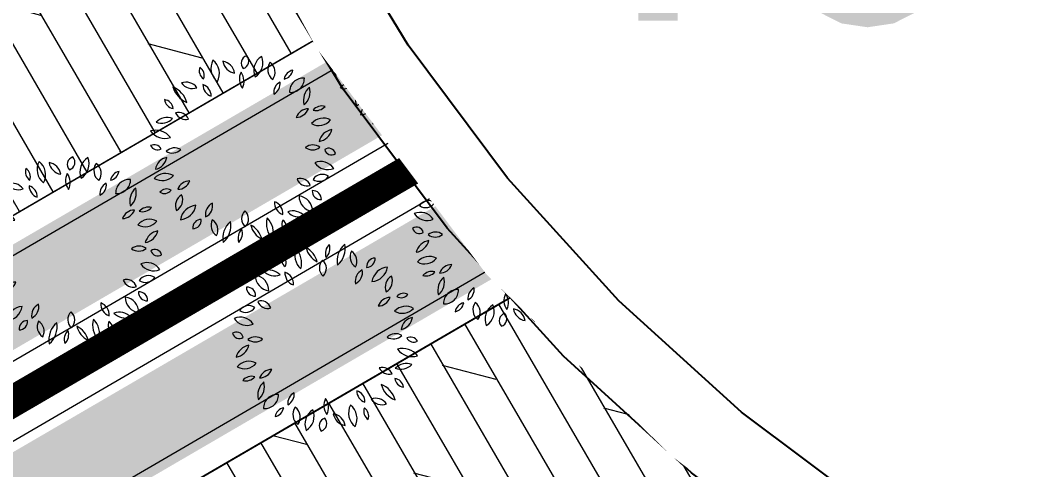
# Model space of a CAD drawing. Header units: millimetres. Extents: x 567980 to 569372, y 2065777 to 2066674.
# Drawn here: x 568850.425 to 568853.655, y 2066271.743 to 2066273.169 of the extents above; entities that cross this region are included whole.
import ezdxf
from ezdxf.enums import TextEntityAlignment as Align
from ezdxf.xclip import XClip

# ---------------------------------------------------------------- set-up
doc = ezdxf.new("R2010")
doc.units = ezdxf.units.MM
doc.linetypes.add('CENTER', pattern=[3, 1.5, -0.5, 0.5, -0.5])
doc.linetypes.add('DOT', pattern=[0.25, 0, -0.25])
for name, color, linetype, lineweight in [('boDnv', 54, 'Continuous', 25), ('E- RANH GIOI', 1, 'CENTER', 13), ('E- THAY', 9, 'Continuous', 20), ('E-Manh', 251, 'Continuous', 13), ('i_Cay', 114, 'Continuous', 13), ('i_Hatch', 250, 'Continuous', 13), ('LD-THAY', 9, 'Continuous', 13)]:
    doc.layers.add(name, color=color, linetype=linetype, lineweight=lineweight)
for name, color, linetype in [('ChiaLo', 128, 'CENTER'), ('ghi_chu', 7, 'Continuous'), ('loKBT', 42, 'Continuous'), ('text', 7, 'Continuous')]:
    doc.layers.add(name, color=color, linetype=linetype)
doc.styles.add('avh', font='')
doc.styles.get('avh').set_extended_font_data('.VnAvantH')

# ---------------------------------------------------------------- blocks, each defined once
blk = doc.blocks.new('NEN')
at = {"layer": 'ChiaLo', "ltscale": 5}
blk.add_lwpolyline([(103.1771616763435, -128.6780682008248), (226.594051630469, -56.87454356462695)], dxfattribs=at)
at = {"layer": 'loKBT'}
for points in [[(149.4128986072028, -78.63967247726396), (138.6084429414477, -84.92566784494556), (148.6660355299246, -102.2127969104331), (159.4704911959125, -95.92680154251866)], [(159.4704911960289, -95.92680154228583), (148.666035530041, -102.2127969104331), (158.7236281190999, -119.4999259759206), (169.5280837846221, -113.2139306080062)]]:
    blk.add_lwpolyline(points, close=True, dxfattribs=at)
blk = doc.blocks.new('mb-cay40')
at = {"color": 0, "linetype": 'ByBlock'}
for centre, radius, start, end in [((-136.2343589076481, 736.8957466763095), 62.92479999999998, 125.4093320002077, 202.7100880001333), ((-230.740058907686, 763.8882466762698), 62.92479999999998, 305.4093320002077, 22.71008800013334), ((16.26654109236551, 684.2603466763248), 136.5301, 133.811686000385, 194.307733999988), ((-210.5471589076042, 749.0423466762695), 136.5301, 313.811686000385, 14.30773399998799), ((-426.9131589077006, 693.7752466762759), 54.12369999999999, 146.8150690002197, 244.0193430003837), ((-495.9196589076018, 674.7454466763011), 54.12369999999999, 326.8150690002197, 64.01934300038363), ((-299.5701589075907, 710.3054466762878), 100.1777, 149.4737229998766, 231.7585850006217), ((-447.8704589076224, 682.5084466762783), 100.1777, 329.4737229998766, 51.75858500062168), ((-230.6878589075932, 779.3904466762833), 98.06469999999999, 192.3059549999538, 259.6848969996826), ((-344.058958907699, 662.0099466762913), 98.06469999999999, 12.30595499995376, 79.68489699968265), ((112.6560410923557, 711.3373466763078), 137.2196, 163.4642290000644, 212.7905639999698), ((-134.2428589076444, 676.0780466762808), 137.2196, 343.4642290000643, 32.79056399996983), ((-147.5025589076395, 637.821246676278), 79.6564, 145.524785000142, 220.8327340004014), ((-273.4387589076068, 630.8271466763035), 79.6564, 325.524785000142, 40.83273400040141), ((138.3718410924193, 615.5002466762926), 80.63699999999999, 104.100357000399, 168.4650159999594), ((39.71864109238959, 709.8323466762886), 80.63699999999999, 284.100357000399, 348.4650159999595), ((-541.5223589077068, 596.8183466762894), 98.14920000000001, 183.3189289998474, 263.1903650005937), ((-651.1445589076611, 493.6793466763265), 98.14920000000001, 3.318928999847402, 83.19036500059372), ((-554.1702589076594, 555.716446676277), 69.85239999999999, 25.45365099951863, 116.6851969996846), ((-522.4680589076888, 648.1498466762605), 69.85239999999999, 205.4536509995186, 296.6851969996846), ((-390.4405589076341, 597.053746676309), 66.85079999999999, 168.8066020001733, 257.6390980002616), ((-470.3303589076386, 544.7297466762902), 66.85079999999999, 348.8066020001733, 77.63909800026163), ((48.89724109234521, 562.139746676261), 68.7981, 103.8913859995158, 198.9039470000852), ((-32.70725890767062, 606.6362466762985), 68.7981, 283.8913859995158, 18.90394700008519), ((230.3510410923918, 506.037146676299), 141.3623, 100.3005049996434, 160.4476489999013), ((71.86314109229716, 692.4305466762962), 141.3623, 280.3005049996434, 340.4476489999013), ((259.9547410923115, 520.9738466762719), 76.85969999999999, 122.5817349996012, 207.1799879998302), ((150.1931410923426, 550.6291466762632), 76.85969999999999, 302.5817349996012, 27.17998799983019), ((-653.7485589076532, 502.9852466762604), 44.2471, 163.4933459999228, 274.4697339999847), ((-692.7238589076442, 471.4445466763245), 44.2471, 343.4933459999227, 94.46973399998471), ((299.7197410923836, 426.0202466763112), 53.529, 59.98145400028278, 155.6675900001146), ((277.7252410923538, 494.4245466762877), 53.529, 239.9814540002828, 335.6675900001146), ((-680.1407589076553, 301.4285466763176), 101.6635, 69.72013800080484, 135.6489100005381), ((-717.600058907643, 467.8581466763062), 101.6635, 249.7201380008048, 315.6489100005381), ((-620.4297589075868, 356.9077466762828), 75.7726, 22.57230600034306, 98.33354300080866), ((-561.4437589076697, 460.9655466763143), 75.7726, 202.5723060003431, 278.3335430008087), ((213.0515410923108, 368.6593466762861), 79.60759999999999, 86.02821900006174, 161.3697619999351), ((143.1294410924311, 473.5071466763002), 79.60759999999999, 266.0282190000617, 341.3697619999351), ((319.9207410923555, 283.5921466762593), 110.2473, 64.73526299980486, 140.5781150000674), ((281.8093410923029, 453.3035466762885), 110.2473, 244.7352629998049, 320.5781150000673), ((-694.8229589076363, 365.1617466763128), 95.9612, 210.9482359996829, 290.5783940005535), ((-743.3930589076772, 225.974346676303), 95.9612, 30.9482359996829, 110.5783940005535), ((359.2284410923021, 242.1056466762602), 79.1061, 90.25287400078554, 173.52208300028), ((280.2783410924312, 330.1357466762784), 79.1061, 270.2528740007856, 353.5220830002799), ((-736.4670589076995, 276.7996466763216), 75.60229999999999, 224.257649999822, 288.5926610007619), ((-766.5091589076037, 152.3813466762949), 75.60229999999999, 44.25764999982202, 108.5926610007619), ((-637.6392589076131, 118.6108466762598), 83.90719999999999, 60.50948499968955, 129.291989999972), ((231.9157410923508, 266.539646676305), 78.02799999999999, 238.8747640006676, 311.2135240002623), ((242.9923410922929, 141.0472466762949), 78.02799999999999, 58.87476400066763, 131.2135240002623), ((344.0384410923289, 142.0358466763282), 53.57989999999999, 28.1981360000389, 112.1917869993301), ((-659.0736589076696, 39.63904667626048), 110.8102, 100.8761589997203, 165.4479130002026), ((-787.2373589075869, 176.3009466762742), 110.8102, 280.8761589997204, 345.4479130002026), ((-649.4696589076193, 256.585046676264), 83.90719999999999, 240.5094849996896, 309.291989999972), ((371.0219410923892, 216.9645466762668), 53.57989999999999, 208.1981360000389, 292.1917869993301), ((349.6776410924213, 166.3968466762817), 97.6447, 209.1951970002367, 286.7189010004093), ((292.527541092335, 25.24994667626743), 97.6447, 29.19519700023669, 106.7189010004093), ((-716.1905589076923, 74.23634667632723), 87.35799999999999, 234.9744629993681, 331.3792250002423), ((-689.6452589076944, -39.14615332373069), 87.35799999999999, 54.97446299936808, 151.3792250002424), ((208.0612410923932, 37.25554667630786), 77.31559999999999, 208.8071649999463, 283.9198800002828), ((158.9131410923146, -75.04515332368464), 77.31559999999999, 28.80716499994626, 103.9198800002828), ((313.8222410924209, -58.64165332372795), 90.3688, 71.37116600059133, 141.7535400000561), ((271.7177410924342, 82.93484667628945), 90.3688, 251.3711660005913, 321.7535400000561), ((-674.8470589076169, -123.2118533237299), 70.02329999999999, 71.8192460004174, 140.0817599994504), ((-706.7037589076499, -11.75075332372944), 70.02329999999999, 251.8192460004175, 320.0817599994504), ((-551.4629589076503, -83.00365332367801), 74.9971, 87.17243399982254, 157.2364690000009), ((-616.9188589076803, 20.92074667628185), 74.9971, 267.1724339998225, 337.2364690000009), ((-557.1729589076713, -163.3047533236968), 77.98479999999999, 113.475291999382, 203.4559599999777), ((-659.7790589075885, -122.8160533237024), 77.98479999999999, 293.475291999382, 23.45595999997768), ((274.5892410923552, -86.62635332370701), 116.145, 186.5486859998972, 256.8911319994462), ((132.8601410923875, -212.990753323691), 116.145, 6.548685999897183, 76.89113199944619), ((296.2157410923683, -68.1395533237228), 50.671, 179.2557220000184, 267.628659000778), ((243.4524410924059, -118.1089533236882), 50.671, 359.2557220000184, 87.62865900077804), ((-604.7676589076873, -147.1679533237184), 106.605, 271.6327640008068, 352.0267889999677), ((-496.1556589076645, -268.5169533236767), 106.605, 91.63276400080674, 172.0267889999677), ((-341.8780589076923, -220.9033533237016), 95.91319999999999, 122.8873139993626, 186.7253339999508), ((-489.2111589075648, -151.593553323728), 95.91319999999999, 302.8873139993626, 6.725333999950768), ((69.87894109232002, -150.8368533236935), 70.3103, 173.6499809998805, 254.6514450005405), ((-18.61045890764217, -210.8629533236744), 70.3103, 353.6499809998805, 74.65144500054049), ((113.3978410923155, -289.9039533237083), 96.71849999999999, 38.69621399990353, 106.2415449999098), ((-472.8800589076418, -293.5357533236747), 49.2563, 76.54190599947391, 193.4774260002929), ((-509.3162589076674, -257.1117533236902), 49.2563, 256.541905999474, 13.4774260002929), ((-314.2852589076501, -280.7871533237339), 91.05040000000001, 159.1169869998805, 230.3606240003511), ((-457.4404589076003, -318.4468533237086), 91.05040000000001, 339.1169869998805, 50.36062400035106), ((-220.1570589075855, -348.4649533237389), 108.6658, 122.1169890002436, 201.7275269999994), ((-378.8747589077102, -296.6562533236793), 108.6658, 302.1169890002436, 21.72752699999944), ((-132.5331589076959, -236.0941533236837), 75.353, 148.7876610002004, 221.5977110001933), ((-253.3297589076974, -247.0719533237279), 75.353, 328.7876610002005, 41.59771100019329), ((99.92604109243257, -278.0229533236925), 148.0051, 165.2071100000012, 218.3217489999558), ((-159.2895589076797, -332.0080533237124), 148.0051, 345.2071100000012, 38.32174899995582), ((110.3971410924278, -276.4030533237237), 64.3426, 156.7754189998254, 231.2879720002375), ((11.02814109236351, -301.2369533236779), 64.3426, 336.7754189998254, 51.28797200023745), ((161.8329410923761, -136.5778533236808), 96.71849999999999, 218.6962139999035, 286.2415449999098), ((-170.4776589077082, -363.9031533237066), 62.5472, 129.7475050000398, 206.070901000292), ((-266.6537589076324, -343.3009533236764), 62.5472, 309.7475050000398, 26.07090100029198), ((-159.7919589076482, -372.2426533237012), 84.6027, 5.31956000003229, 80.41896799967047), ((-61.47215890765074, -280.976453323703), 84.6027, 185.3195600000323, 260.4189679996705)]:
    blk.add_arc(centre, radius, start, end, dxfattribs=at)
blk = doc.blocks.new('SAN VUON BT A-BT1')
at = {"layer": 'i_Hatch', "true_color": 0x46cb3a, "transparency": 33554687}
h = blk.add_hatch(dxfattribs=at)
h.set_pattern_fill('CROSS', color=95, scale=300, double=1)
h.set_pattern_definition([(0, (2832.471804052591, -202892.1308809184), (75, 75), [37.5, -112.5]), (90, (2851.221804052591, -202910.8808809183), (-74.99999999999999, 75), [37.5, -112.5])])
h.paths.add_polyline_path([(7163776.864386948, 841296.910365944), (7151496.864386948, 841296.910365944), (7151496.864386948, 841006.910365944), (7163486.864386948, 841006.910365944), (7163486.864386948, 821856.910365944), (7163776.864386948, 821856.910365944)])
h.paths.add_polyline_path([(7158157.283433403, 822152.3777757367), (7151786.864386949, 822152.3777756564), (7151786.864386949, 839436.8804223271), (7151496.864386948, 839436.8686022377), (7151496.864386948, 821856.910365944), (7151496.864386948, 821516.9103659827), (7158157.283433396, 821516.9103659128)])
at = {"layer": 'i_Hatch', "transparency": 33554687}
h = blk.add_hatch(dxfattribs=at)
h.set_pattern_fill('DOLMIT', color=256, scale=500, angle=90, double=1)
h.set_pattern_definition([(90, (2832.471804052591, -202862.1308809184), (-125, 7.7e-15), []), (135, (2832.471804052591, -202862.1308809184), (-249.9999995804921, -249.9999995804921), [176.7766952966368, -353.5533905932737])])
h.paths.add_polyline_path([(7153136.765294363, 839436.8859294639), (7153396.840497333, 839436.8630951007), (7153396.850810148, 839436.9233952842), (7161886.864608527, 839436.9225160485), (7161886.852458509, 835656.8262963376), (7163376.852236928, 835656.827295598), (7163376.864386948, 840926.910365944), (7151496.864386948, 840926.910365944), (7151496.852236928, 839436.8388431835), (7153136.765294363, 839436.9101813809)])
at = {"layer": 'E- RANH GIOI', "ltscale": 0.1, "const_width": 100}
blk.add_lwpolyline([(7151386.86438695, 821436.910365944), (7163886.864386948, 821436.910365944), (7163886.864386948, 841436.910365944), (7151386.86438695, 841436.910365944)], close=True, dxfattribs=at)
at = {"layer": 'E-Manh'}
for p, q in [((7163776.864386948, 841326.910365944), (7151496.864386948, 841326.910365944)), ((7163486.864386948, 841036.910365944), (7151496.864386948, 841036.910365944)), ((7163376.864386948, 840926.910365944), (7151496.864386948, 840926.910365944))]:
    blk.add_line(p, q, dxfattribs=at)
blk.add_lwpolyline([(7153136.765294363, 839436.8745122823), (7151496.852236928, 839436.8745122823), (7151496.864386948, 840926.910365944), (7163376.864386948, 840926.910365944)], dxfattribs=at)
at = {"layer": 'i_Cay', "xscale": 0.5, "yscale": 0.5, "zscale": 0.5}
for p in [(7157369.329566424, 841014.8067281012), (7158031.329566423, 841014.8067281012), (7158670.329566423, 841014.8067281012)]:
    blk.add_blockref('mb-cay40', p, dxfattribs=at)
blk = doc.blocks.new('MBT1 BT1')
at = {"layer": 'E- RANH GIOI', "ltscale": 0.1, "const_width": 100}
blk.add_lwpolyline([(7075416.345703125, 1014867.457519531), (7087916.345703125, 1014867.457275391), (7087916.345703125, 1034867.457519531), (7075416.345703125, 1034867.457519531)], close=True, dxfattribs=at)
at = {"layer": 'E- THAY'}
blk.add_blockref('SAN VUON BT A-BT1', (-75970.5185546875, 193430.5471191406), dxfattribs=at)
blk = doc.blocks.new('BT-02')
at = {"layer": 'loKBT'}
for points in [[(7680060.125822593, 959879.0006032478), (7680060.125821602, 979879.0011515238), (7667560.12547994, 979879.0011517741), (7667560.12547859, 959879.0006032672), (7680060.125822596, 959879.00060242)], [(7680060.125822593, 959879.000603012), (7680060.125823265, 939879.0000550207), (7667560.125479788, 939879.0000549076), (7667560.125478591, 959879.0006029344), (7680060.125822593, 959879.000603012)]]:
    blk.add_lwpolyline(points, dxfattribs=at)
for points in [[(7680060.125823586, 979879.0011332979), (7667560.125480812, 979879.0011326708), (7667560.125481877, 959879.000584358), (7680060.125824528, 959879.0005847758)], [(7667560.125481187, 959879.000584358), (7680060.125822783, 959879.0005848336), (7680060.125822765, 979879.0011330742), (7667560.125480231, 979879.001132836)], [(7680060.125479672, 959879.0006051549), (7667560.125138078, 959879.0006046792), (7667560.125138095, 939879.0000564384), (7680060.125480629, 939879.0000566769)], [(7680060.125822319, 959879.0006049187), (7667560.125479774, 959879.0006046792), (7667560.125480745, 939879.0000561712), (7680060.125823265, 939879.0000564092)]]:
    blk.add_lwpolyline(points, close=True, dxfattribs=at)
blk = doc.blocks.new('sl')
at = {"layer": 'ghi_chu', "color": 158}
blk.add_circle((0, 0), 5.75, dxfattribs=at)
at = {"color": 158, "linetype": 'DOT'}
blk.add_wipeout([(3.5208595475486404e-16, 5.75), (0.969923385692005, 5.667605193191193), (1.8644182452907085, 5.439342295409173), (2.4721268485312047, 5.19144381119272), (3.1309317900050124, 4.822837974298537), (3.790308711290825, 4.323894063585842), (4.429387843055263, 3.666472874002242), (4.910778165943334, 2.9911131380966225), (5.203892177182513, 2.4458140175120917), (5.532139964477323, 1.5677778584457833), (5.698465156793055, 0.7681112268516266), (5.75, 0), (5.686371084061578, -0.8530438994262575), (5.496098205030802, -1.689794224353129), (5.2327386792073485, -2.383473497886502), (4.825305600030205, -3.127127414467971), (4.383189926834117, -3.721578437343479), (3.929815285478843, -4.197505428467821), (2.9936814231296998, -4.909212924370681), (2.4199680402585857, -5.2159615301617235), (1.5354575353235314, -5.541197538187769), (0.6268165904409351, -5.715732758093926), (-1.056257864264592e-15, -5.75), (-0.8583477087645206, -5.685572900848136), (-1.5940806531006373, -5.524618255717788), (-2.40903986994229, -5.221017803554057), (-3.139398486746215, -4.817330914667954), (-3.7183236567631495, -4.385951343044689), (-4.311791834998167, -3.8040703426255327), (-4.851567804086016, -3.086225824912363), (-5.211174131927694, -2.43026010269017), (-5.5241386364638405, -1.5957419356297642), (-5.686254877874253, -0.853818167908873), (-5.75, 0), (-5.6611914826744, 1.0066831658942323), (-5.488230834533672, 1.7151741331053927), (-5.1200356553748625, 2.616817702418359), (-4.43866223175213, 3.6552397448617775), (-3.5478669059890633, 4.52494645464315), (-2.7209342178740763, 5.0654730264805465), (-1.720506428404943, 5.486561548895381), (-0.804793078194819, 5.693400398820522)], dxfattribs=at).dxf.layer = 'ghi_chu'
at = {"layer": 'ghi_chu'}
blk.add_circle((0, 0), 5.5, dxfattribs=at)
at = {"layer": 'ghi_chu', "style": 'avh'}
for tag, height, p in [('SOLO', 1.25, (0, 2.505939941853285)), ('DT', 1.5, (-0.01470196363516152, -0.4940600581467152))]:
    blk.add_attdef(tag, text='', height=height, dxfattribs=at).set_placement(p, align=Align.CENTER)
blk.add_attdef('MD', text='', height=1.25, dxfattribs=at).set_placement((-0.5015280463267118, -2.996534363832325), align=Align.RIGHT)
blk.add_attdef('TC', (0.5, -3.020000000018626), '', height=1.25, dxfattribs=at)
blk = doc.blocks.new('TEM DAT')
at = {"layer": 'ghi_chu'}
ref = blk.add_blockref('sl', (254.1795284748077, -169.5836560726166), dxfattribs=at)
ref.add_attrib('MD', '40-60', dxfattribs={"height": 1.5, "style": 'avh', "width": 0.75}).set_placement((253.6780004501343, -172.5801904201508), align=Align.RIGHT)
blk = doc.blocks.new('MA LO')
at = {"layer": 'E- RANH GIOI', "xscale": 996.6571095296216, "yscale": 996.6571095296216, "zscale": 996.6571095296216}
blk.add_blockref('TEM DAT', (-315256.9631516933, 99517.19136619568), dxfattribs=at)

msp = doc.modelspace()

# ---------------------------------------------------------------- block references
at = {"layer": 'boDnv'}
msp.add_blockref('NEN', (568697.4807461541, 2066371.697269554), dxfattribs=at)

# ---------------------------------------------------------------- next in the draw order: block references
at = {"layer": 'LD-THAY', "xscale": 0.001000000000001394, "yscale": 0.001000000000001394, "zscale": 0.001000000000001394, "rotation": 30.1906983248881}
msp.add_blockref('MBT1 BT1', (563250.8787862083, 2061816.907334348, -0.0003398388486864445), dxfattribs=at)

# ---------------------------------------------------------------- next in the draw order: block references
at = {"layer": 'loKBT', "xscale": 0.001000000000001394, "yscale": 0.001000000000001394, "zscale": 0.001000000000001394, "rotation": 30.1906983248881}
msp.add_blockref('BT-02', (562701.3454759, 2061583.947169135, -0.0003396599690925152), dxfattribs=at)

# ---------------------------------------------------------------- next in the draw order: block references
at = {"layer": 'LD-THAY', "xscale": 0.001000000000001394, "yscale": 0.001000000000001394, "zscale": 0.001000000000001394, "rotation": 210.1906985033857}
msp.add_blockref('MBT1 BT1', (574452.2194254403, 2070728.347676026, -0.0003402755659720708), dxfattribs=at)

# ---------------------------------------------------------------- next in the draw order: block references
at = {"layer": 'LD-THAY', "xscale": 0.001000000000001394, "yscale": 0.001000000000001394, "zscale": 0.001000000000001394, "rotation": 30.1906983248881}
msp.add_blockref('MBT1 BT1', (563250.8787862083, 2061816.907334348, -0.0003398388486864445), dxfattribs=at)

# ---------------------------------------------------------------- next in the draw order: block references
at = {"layer": 'loKBT', "xscale": 0.001000000000001394, "yscale": 0.001000000000001394, "zscale": 0.001000000000001394, "rotation": 30.1906983248881}
msp.add_blockref('BT-02', (562701.3454759, 2061583.947169135, -0.0003396599690925152), dxfattribs=at)

# ---------------------------------------------------------------- next in the draw order: block references
at = {"layer": 'LD-THAY', "xscale": 0.001000000000001394, "yscale": 0.001000000000001394, "zscale": 0.001000000000001394, "rotation": 210.1906985033857}
msp.add_blockref('MBT1 BT1', (574452.2194254403, 2070728.347676026, -0.0003402755659720708), dxfattribs=at)

# ---------------------------------------------------------------- next in the draw order: block references
at = {"layer": 'text'}
ref = msp.add_blockref('MA LO', (568918.1304692444, 2066345.654630337), dxfattribs=dict(at, xscale=0.001000000000001394, yscale=0.001000000000001394, zscale=0.001000000000001394))
XClip(ref).set_block_clipping_path([(-136708.084112525, -393536.3904697895), (377080.8607170582, -389718.9184806347), (377080.8607170582, 192659.0805361271), (-315505.95911979675, 196067.95970368385), (-315505.95911979675, 99448.33040356636)])

doc.saveas('drawing.dxf')
